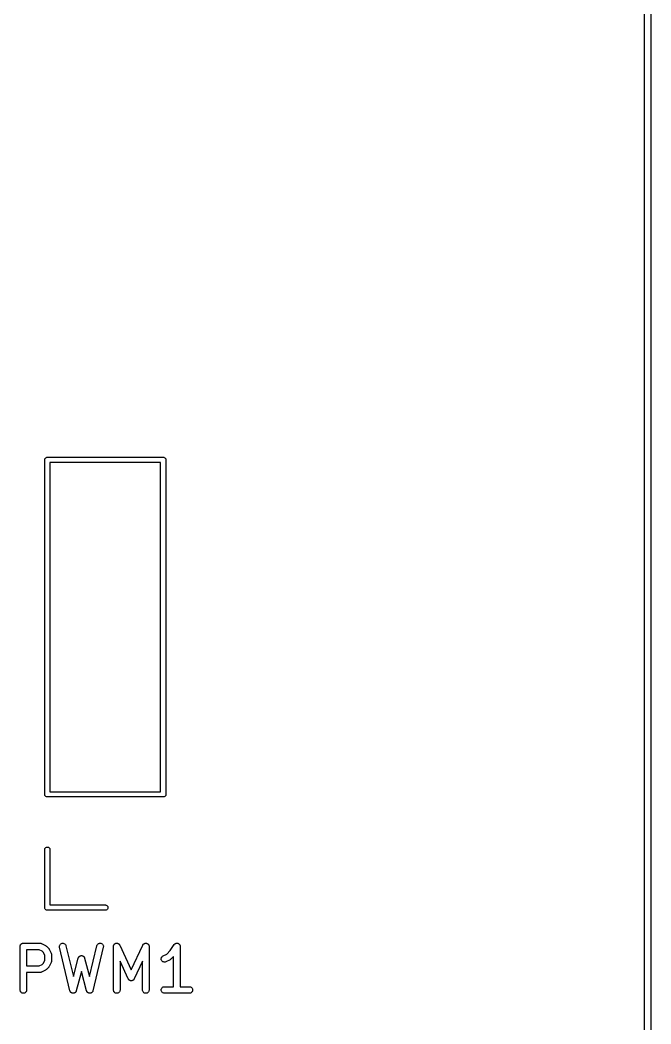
# Model space of a CAD drawing. Extents: x 62 to 117, y -164 to -62.
# Drawn here: x 101.17 to 115.64, y -112.21 to -89.16 of the extents above; entities that cross this region are included whole.
import ezdxf

# ---------------------------------------------------------------- set-up
doc = ezdxf.new("R2010")
doc.units = 0
doc.header["$MEASUREMENT"] = 0
doc.layers.add('BLACK', color=7, linetype='CONTINUOUS')

msp = doc.modelspace()

# ---------------------------------------------------------------- linework, layer by layer
at = {"layer": 'BLACK', "linetype": 'CONTINUOUS'}
for p, q in [((115.645, -61.9797), (115.645, -159.508)), ((115.495, -159.481), (115.495, -62.051)), ((101.734, -99.254), (101.735, -99.2422)), ((101.734, -99.257), (101.734, -99.254)), ((101.734, -106.931), (101.734, -99.257)), ((101.735, -99.2422), (101.738, -99.2309)), ((101.738, -99.2309), (101.744, -99.2205)), ((101.744, -99.2205), (101.751, -99.2114)), ((101.751, -99.2114), (101.761, -99.2039)), ((101.761, -99.2039), (101.771, -99.1983)), ((101.771, -99.1983), (101.782, -99.1949)), ((101.782, -99.1949), (101.791, -99.194)), ((101.791, -99.194), (101.794, -99.1937)), ((101.791, -99.194), (101.791, -99.194)), ((101.794, -99.1937), (101.797, -99.194)), ((101.797, -99.194), (104.451, -99.194)), ((101.854, -99.314), (101.854, -106.874)), ((104.394, -99.314), (101.854, -99.314)), ((104.394, -106.874), (104.394, -99.314)), ((104.451, -99.194), (104.454, -99.1937)), ((104.454, -99.1937), (104.457, -99.194)), ((104.457, -99.194), (104.466, -99.1949)), ((104.466, -99.1949), (104.477, -99.1983)), ((104.477, -99.1983), (104.487, -99.2039)), ((104.487, -99.2039), (104.497, -99.2114)), ((104.497, -99.2114), (104.504, -99.2205)), ((104.504, -99.2205), (104.51, -99.2309)), ((104.51, -99.2309), (104.513, -99.2422)), ((104.513, -99.2422), (104.514, -99.254)), ((104.514, -99.254), (104.514, -99.2569)), ((104.514, -99.2569), (104.514, -106.931)), ((101.734, -106.934), (101.734, -106.931)), ((101.735, -106.946), (101.734, -106.934)), ((101.738, -106.957), (101.735, -106.946)), ((101.854, -106.874), (104.394, -106.874)), ((104.513, -106.946), (104.51, -106.957)), ((104.514, -106.934), (104.513, -106.946)), ((104.514, -106.931), (104.514, -106.934)), ((101.744, -106.967), (101.738, -106.957)), ((101.751, -106.977), (101.744, -106.967)), ((101.761, -106.984), (101.751, -106.977)), ((101.771, -106.99), (101.761, -106.984)), ((101.782, -106.993), (101.771, -106.99)), ((101.794, -106.994), (101.782, -106.993)), ((101.797, -106.994), (101.794, -106.994)), ((104.451, -106.994), (101.797, -106.994)), ((104.454, -106.994), (104.451, -106.994)), ((104.457, -106.994), (104.454, -106.994)), ((104.466, -106.993), (104.457, -106.994)), ((104.457, -106.994), (104.457, -106.994)), ((104.477, -106.99), (104.466, -106.993)), ((104.487, -106.984), (104.477, -106.99)), ((104.497, -106.977), (104.487, -106.984)), ((104.504, -106.967), (104.497, -106.977)), ((104.51, -106.957), (104.504, -106.967)), ((101.734, -108.201), (101.735, -108.192)), ((101.734, -109.531), (101.734, -108.201)), ((101.735, -108.192), (101.738, -108.181)), ((101.738, -108.181), (101.744, -108.171)), ((101.744, -108.171), (101.751, -108.161)), ((101.751, -108.161), (101.761, -108.154)), ((101.761, -108.154), (101.771, -108.148)), ((101.771, -108.148), (101.782, -108.145)), ((101.782, -108.145), (101.794, -108.144)), ((101.794, -108.144), (101.806, -108.145)), ((101.806, -108.145), (101.817, -108.148)), ((101.817, -108.148), (101.827, -108.154)), ((101.827, -108.154), (101.837, -108.161)), ((101.837, -108.161), (101.844, -108.171)), ((101.844, -108.171), (101.85, -108.181)), ((101.85, -108.181), (101.853, -108.192)), ((101.853, -108.192), (101.854, -108.201)), ((101.854, -108.201), (101.854, -109.474)), ((101.854, -109.474), (103.127, -109.474)), ((103.127, -109.474), (103.136, -109.475)), ((103.136, -109.475), (103.147, -109.478)), ((103.147, -109.478), (103.157, -109.484)), ((103.157, -109.484), (103.167, -109.491)), ((101.734, -109.534), (101.734, -109.531)), ((101.735, -109.546), (101.734, -109.534)), ((101.738, -109.557), (101.735, -109.546)), ((101.744, -109.567), (101.738, -109.557)), ((101.751, -109.577), (101.744, -109.567)), ((101.761, -109.584), (101.751, -109.577)), ((101.771, -109.59), (101.761, -109.584)), ((101.782, -109.593), (101.771, -109.59)), ((101.794, -109.594), (101.782, -109.593)), ((101.797, -109.594), (101.794, -109.594)), ((103.127, -109.594), (101.797, -109.594)), ((103.136, -109.593), (103.127, -109.594)), ((103.147, -109.59), (103.136, -109.593)), ((103.157, -109.584), (103.147, -109.59)), ((103.167, -109.577), (103.157, -109.584)), ((103.167, -109.491), (103.174, -109.501)), ((103.174, -109.567), (103.167, -109.577)), ((103.174, -109.501), (103.18, -109.511)), ((103.18, -109.557), (103.174, -109.567)), ((103.18, -109.511), (103.183, -109.522)), ((103.183, -109.546), (103.18, -109.557)), ((103.183, -109.522), (103.184, -109.534)), ((103.184, -109.534), (103.183, -109.546)), ((101.17, -110.411), (101.172, -110.404)), ((101.172, -110.404), (101.174, -110.397)), ((101.174, -110.397), (101.178, -110.391)), ((101.174, -110.397), (101.174, -110.397)), ((101.174, -110.397), (101.174, -110.397)), ((101.178, -110.391), (101.181, -110.384)), ((101.181, -110.384), (101.186, -110.379)), ((101.181, -110.384), (101.181, -110.384)), ((101.181, -110.384), (101.181, -110.384)), ((101.186, -110.379), (101.19, -110.373)), ((101.19, -110.373), (101.19, -110.373)), ((101.19, -110.373), (101.191, -110.373)), ((101.191, -110.373), (101.196, -110.368)), ((101.196, -110.368), (101.202, -110.364)), ((101.202, -110.364), (101.208, -110.36)), ((101.202, -110.364), (101.202, -110.364)), ((101.202, -110.364), (101.202, -110.364)), ((101.208, -110.36), (101.214, -110.357)), ((101.214, -110.357), (101.215, -110.357)), ((101.215, -110.357), (101.222, -110.355)), ((101.215, -110.357), (101.215, -110.357)), ((101.222, -110.355), (101.228, -110.353)), ((101.228, -110.353), (101.229, -110.353)), ((101.229, -110.353), (101.236, -110.352)), ((101.229, -110.353), (101.229, -110.353)), ((101.236, -110.352), (101.243, -110.351)), ((101.243, -110.351), (101.624, -110.351)), ((101.624, -110.351), (101.625, -110.351)), ((101.625, -110.351), (101.627, -110.352)), ((101.627, -110.352), (101.629, -110.352)), ((101.629, -110.352), (101.635, -110.352)), ((101.635, -110.352), (101.64, -110.353)), ((101.64, -110.353), (101.642, -110.354)), ((101.642, -110.354), (101.644, -110.354)), ((101.644, -110.354), (101.649, -110.356)), ((101.649, -110.356), (101.654, -110.357)), ((101.654, -110.357), (101.655, -110.359)), ((101.655, -110.359), (101.658, -110.359)), ((101.658, -110.359), (101.753, -110.407)), ((101.753, -110.407), (101.754, -110.407)), ((101.754, -110.407), (101.757, -110.41)), ((101.757, -110.41), (101.761, -110.412)), ((102.074, -110.414), (102.078, -110.399)), ((102.078, -110.399), (102.084, -110.386)), ((102.084, -110.386), (102.093, -110.375)), ((102.093, -110.375), (102.104, -110.365)), ((102.104, -110.365), (102.117, -110.358)), ((102.117, -110.358), (102.131, -110.353)), ((102.131, -110.353), (102.145, -110.351)), ((102.145, -110.351), (102.16, -110.352)), ((102.16, -110.352), (102.174, -110.356)), ((102.174, -110.356), (102.187, -110.363)), ((102.187, -110.363), (102.199, -110.372)), ((102.199, -110.372), (102.209, -110.383)), ((102.209, -110.383), (102.216, -110.395)), ((102.216, -110.395), (102.221, -110.409)), ((102.221, -110.409), (102.39, -111.12)), ((102.763, -111.12), (102.932, -110.409)), ((102.932, -110.408), (102.937, -110.394)), ((102.932, -110.409), (102.932, -110.408)), ((102.937, -110.394), (102.945, -110.382)), ((102.945, -110.382), (102.955, -110.371)), ((102.955, -110.371), (102.966, -110.362)), ((102.966, -110.362), (102.98, -110.356)), ((102.98, -110.356), (102.994, -110.352)), ((102.994, -110.352), (103.008, -110.351)), ((103.008, -110.351), (103.023, -110.354)), ((103.023, -110.354), (103.037, -110.358)), ((103.037, -110.358), (103.049, -110.366)), ((103.049, -110.366), (103.06, -110.376)), ((103.06, -110.376), (103.069, -110.387)), ((103.069, -110.387), (103.075, -110.4)), ((103.075, -110.4), (103.079, -110.415)), ((103.313, -110.411), (103.314, -110.405)), ((103.314, -110.405), (103.316, -110.4)), ((103.316, -110.398), (103.317, -110.397)), ((103.316, -110.4), (103.316, -110.398)), ((103.317, -110.397), (103.32, -110.392)), ((103.32, -110.392), (103.322, -110.387)), ((103.322, -110.387), (103.323, -110.386)), ((103.323, -110.386), (103.324, -110.384)), ((103.324, -110.384), (103.328, -110.38)), ((103.328, -110.38), (103.331, -110.375)), ((103.331, -110.375), (103.332, -110.374)), ((103.332, -110.374), (103.333, -110.373)), ((103.333, -110.373), (103.338, -110.369)), ((103.338, -110.369), (103.342, -110.366)), ((103.342, -110.366), (103.344, -110.365)), ((103.344, -110.365), (103.345, -110.364)), ((103.345, -110.364), (103.35, -110.361)), ((103.35, -110.361), (103.355, -110.358)), ((103.355, -110.358), (103.356, -110.358)), ((103.356, -110.358), (103.358, -110.357)), ((103.358, -110.357), (103.363, -110.355)), ((103.363, -110.355), (103.369, -110.353)), ((103.369, -110.353), (103.37, -110.353)), ((103.37, -110.353), (103.372, -110.353)), ((103.372, -110.353), (103.377, -110.352)), ((103.377, -110.352), (103.383, -110.351)), ((103.383, -110.351), (103.385, -110.352)), ((103.385, -110.352), (103.386, -110.351)), ((103.386, -110.351), (103.392, -110.352)), ((103.392, -110.352), (103.398, -110.352)), ((103.398, -110.352), (103.399, -110.353)), ((103.399, -110.353), (103.401, -110.353)), ((103.401, -110.353), (103.406, -110.355)), ((103.406, -110.355), (103.412, -110.356)), ((103.412, -110.356), (103.413, -110.357)), ((103.413, -110.357), (103.415, -110.357)), ((103.415, -110.357), (103.42, -110.36)), ((103.42, -110.36), (103.425, -110.362)), ((103.425, -110.362), (103.426, -110.363)), ((103.426, -110.363), (103.428, -110.364)), ((103.428, -110.364), (103.432, -110.368)), ((103.432, -110.368), (103.437, -110.371)), ((103.437, -110.371), (103.438, -110.372)), ((103.438, -110.372), (103.439, -110.374)), ((103.439, -110.374), (103.443, -110.378)), ((103.443, -110.378), (103.446, -110.382)), ((103.446, -110.382), (103.447, -110.384)), ((103.447, -110.384), (103.448, -110.385)), ((103.448, -110.385), (103.451, -110.39)), ((103.451, -110.39), (103.454, -110.395)), ((103.454, -110.395), (103.719, -110.963)), ((103.719, -110.963), (103.985, -110.395)), ((103.985, -110.394), (103.988, -110.389)), ((103.985, -110.395), (103.985, -110.394)), ((103.988, -110.389), (103.991, -110.384)), ((103.991, -110.384), (103.992, -110.383)), ((103.992, -110.383), (103.993, -110.381)), ((103.993, -110.381), (103.996, -110.377)), ((103.996, -110.377), (104, -110.373)), ((104, -110.373), (104.001, -110.372)), ((104.001, -110.372), (104.003, -110.37)), ((104.003, -110.37), (104.007, -110.367)), ((104.007, -110.367), (104.012, -110.364)), ((104.012, -110.364), (104.013, -110.363)), ((104.013, -110.363), (104.014, -110.362)), ((104.014, -110.362), (104.02, -110.359)), ((104.02, -110.359), (104.024, -110.357)), ((104.024, -110.357), (104.026, -110.356)), ((104.026, -110.356), (104.028, -110.356)), ((104.028, -110.356), (104.033, -110.354)), ((104.033, -110.354), (104.039, -110.353)), ((104.039, -110.353), (104.04, -110.353)), ((104.04, -110.353), (104.042, -110.352)), ((104.042, -110.352), (104.047, -110.352)), ((104.047, -110.352), (104.053, -110.351)), ((104.053, -110.351), (104.055, -110.352)), ((104.055, -110.352), (104.057, -110.351)), ((104.057, -110.351), (104.062, -110.352)), ((104.062, -110.352), (104.068, -110.353)), ((104.068, -110.353), (104.069, -110.353)), ((104.069, -110.353), (104.071, -110.354)), ((104.071, -110.354), (104.076, -110.356)), ((104.076, -110.356), (104.082, -110.357)), ((104.082, -110.357), (104.083, -110.358)), ((104.083, -110.358), (104.085, -110.359)), ((104.085, -110.359), (104.09, -110.362)), ((104.09, -110.362), (104.095, -110.364)), ((104.095, -110.364), (104.096, -110.365)), ((104.096, -110.365), (104.097, -110.366)), ((104.097, -110.366), (104.101, -110.37)), ((104.101, -110.37), (104.106, -110.374)), ((104.106, -110.374), (104.107, -110.375)), ((104.107, -110.375), (104.108, -110.376)), ((104.108, -110.376), (104.112, -110.381)), ((104.112, -110.381), (104.115, -110.385)), ((104.115, -110.385), (104.116, -110.386)), ((104.116, -110.386), (104.117, -110.388)), ((104.117, -110.388), (104.119, -110.393)), ((104.119, -110.393), (104.122, -110.398)), ((104.122, -110.398), (104.122, -110.399)), ((104.122, -110.399), (104.123, -110.401)), ((104.123, -110.401), (104.125, -110.406)), ((104.125, -110.406), (104.126, -110.412)), ((104.613, -110.521), (104.704, -110.385)), ((104.704, -110.385), (104.705, -110.384)), ((104.705, -110.384), (104.71, -110.378)), ((104.705, -110.384), (104.705, -110.384)), ((104.705, -110.384), (104.705, -110.384)), ((104.705, -110.384), (104.705, -110.384)), ((104.71, -110.378), (104.714, -110.373)), ((104.714, -110.373), (104.72, -110.368)), ((104.714, -110.373), (104.714, -110.373)), ((104.714, -110.373), (104.714, -110.373)), ((104.72, -110.368), (104.726, -110.364)), ((104.726, -110.364), (104.733, -110.36)), ((104.726, -110.364), (104.726, -110.364)), ((104.726, -110.364), (104.726, -110.364)), ((104.733, -110.36), (104.739, -110.357)), ((104.739, -110.357), (104.746, -110.355)), ((104.739, -110.357), (104.739, -110.357)), ((104.739, -110.357), (104.739, -110.357)), ((104.746, -110.355), (104.753, -110.353)), ((104.753, -110.353), (104.76, -110.352)), ((104.753, -110.353), (104.753, -110.353)), ((104.753, -110.353), (104.753, -110.353)), ((104.76, -110.352), (104.767, -110.351)), ((104.767, -110.351), (104.767, -110.351)), ((104.767, -110.351), (104.775, -110.352)), ((104.767, -110.351), (104.767, -110.351)), ((104.775, -110.352), (104.782, -110.353)), ((104.782, -110.353), (104.782, -110.353)), ((104.782, -110.353), (104.782, -110.353)), ((104.782, -110.353), (104.789, -110.355)), ((104.789, -110.355), (104.796, -110.357)), ((104.796, -110.357), (104.796, -110.357)), ((104.796, -110.357), (104.796, -110.357)), ((104.796, -110.357), (104.803, -110.361)), ((104.803, -110.361), (104.809, -110.364)), ((104.809, -110.364), (104.809, -110.364)), ((104.809, -110.364), (104.809, -110.364)), ((104.809, -110.364), (104.814, -110.369)), ((104.814, -110.369), (104.82, -110.374)), ((104.82, -110.374), (104.82, -110.374)), ((104.82, -110.374), (104.82, -110.374)), ((104.82, -110.374), (104.825, -110.38)), ((104.825, -110.38), (104.829, -110.385)), ((104.829, -110.385), (104.829, -110.385)), ((104.829, -110.385), (104.829, -110.385)), ((104.829, -110.385), (104.833, -110.392)), ((104.833, -110.392), (104.836, -110.398)), ((104.836, -110.398), (104.836, -110.398)), ((104.836, -110.398), (104.836, -110.398)), ((104.836, -110.398), (104.838, -110.405)), ((104.838, -110.405), (104.84, -110.412)), ((101.168, -110.425), (101.169, -110.418)), ((101.168, -110.426), (101.168, -110.425)), ((101.168, -111.426), (101.168, -110.426)), ((101.168, -110.426), (101.168, -110.426)), ((101.168, -110.426), (101.168, -110.426)), ((101.168, -110.426), (101.168, -110.426)), ((101.169, -110.418), (101.17, -110.411)), ((101.17, -110.411), (101.17, -110.411)), ((101.17, -110.411), (101.17, -110.411)), ((101.318, -110.501), (101.318, -110.875)), ((101.606, -110.501), (101.318, -110.501)), ((101.675, -110.536), (101.606, -110.501)), ((101.705, -110.566), (101.675, -110.536)), ((101.739, -110.635), (101.705, -110.566)), ((101.739, -110.742), (101.739, -110.635)), ((101.761, -110.412), (101.763, -110.414)), ((101.763, -110.414), (101.766, -110.415)), ((101.766, -110.415), (101.769, -110.418)), ((101.769, -110.418), (101.772, -110.421)), ((101.772, -110.421), (101.82, -110.469)), ((101.82, -110.469), (101.821, -110.469)), ((101.821, -110.469), (101.823, -110.473)), ((101.823, -110.473), (101.826, -110.476)), ((101.826, -110.476), (101.828, -110.478)), ((101.828, -110.478), (101.83, -110.481)), ((101.83, -110.481), (101.832, -110.485)), ((101.832, -110.485), (101.834, -110.488)), ((101.834, -110.488), (101.882, -110.583)), ((101.882, -110.583), (101.882, -110.584)), ((101.882, -110.584), (101.883, -110.586)), ((101.883, -110.586), (101.884, -110.588)), ((101.884, -110.588), (101.885, -110.593)), ((101.885, -110.593), (101.887, -110.598)), ((101.887, -110.598), (101.887, -110.6)), ((101.887, -110.6), (101.888, -110.602)), ((101.888, -110.602), (101.889, -110.607)), ((101.889, -110.607), (101.889, -110.612)), ((101.889, -110.612), (101.889, -110.615)), ((101.889, -110.615), (101.889, -110.617)), ((101.889, -110.617), (101.889, -110.76)), ((102.073, -110.428), (102.074, -110.414)), ((102.075, -110.443), (102.073, -110.428)), ((102.075, -110.444), (102.075, -110.443)), ((102.313, -111.444), (102.075, -110.444)), ((102.553, -110.641), (102.555, -110.64)), ((102.555, -110.64), (102.558, -110.639)), ((102.558, -110.639), (102.562, -110.639)), ((102.562, -110.639), (102.567, -110.638)), ((102.567, -110.638), (102.57, -110.638)), ((102.57, -110.638), (102.572, -110.637)), ((102.572, -110.637), (102.577, -110.637)), ((102.577, -110.637), (102.582, -110.637)), ((102.582, -110.637), (102.584, -110.638)), ((102.584, -110.638), (102.587, -110.638)), ((102.587, -110.638), (102.591, -110.639)), ((102.591, -110.639), (102.596, -110.64)), ((102.596, -110.64), (102.599, -110.641)), ((103.078, -110.444), (102.84, -111.444)), ((103.08, -110.429), (103.078, -110.444)), ((103.079, -110.415), (103.08, -110.429)), ((103.311, -110.425), (103.312, -110.42)), ((103.311, -110.426), (103.311, -110.425)), ((103.311, -111.426), (103.311, -110.426)), ((103.312, -110.412), (103.313, -110.411)), ((103.312, -110.414), (103.312, -110.412)), ((103.312, -110.42), (103.312, -110.414)), ((104.126, -110.412), (104.126, -110.414)), ((104.126, -110.414), (104.127, -110.415)), ((104.127, -110.415), (104.127, -110.421)), ((104.127, -110.421), (104.128, -110.426)), ((104.128, -110.426), (104.128, -111.426)), ((104.448, -110.645), (104.532, -110.603)), ((104.532, -110.603), (104.613, -110.521)), ((104.84, -110.412), (104.84, -110.412)), ((104.84, -110.412), (104.84, -110.412)), ((104.84, -110.412), (104.841, -110.419)), ((104.841, -110.419), (104.842, -110.426)), ((104.842, -110.426), (104.842, -111.351)), ((101.606, -110.875), (101.675, -110.841)), ((101.675, -110.841), (101.705, -110.811)), ((101.705, -110.811), (101.739, -110.742)), ((101.882, -110.793), (101.834, -110.888)), ((101.883, -110.789), (101.882, -110.791)), ((101.882, -110.791), (101.882, -110.793)), ((101.885, -110.784), (101.883, -110.789)), ((101.887, -110.78), (101.885, -110.784)), ((101.888, -110.775), (101.887, -110.777)), ((101.887, -110.777), (101.887, -110.78)), ((101.889, -110.765), (101.888, -110.77)), ((101.888, -110.77), (101.888, -110.775)), ((101.889, -110.76), (101.889, -110.761)), ((101.889, -110.761), (101.889, -110.763)), ((101.889, -110.763), (101.889, -110.765)), ((102.39, -111.12), (102.504, -110.693)), ((102.504, -110.692), (102.505, -110.689)), ((102.504, -110.693), (102.504, -110.692)), ((102.505, -110.689), (102.506, -110.687)), ((102.506, -110.687), (102.508, -110.683)), ((102.508, -110.683), (102.51, -110.678)), ((102.51, -110.678), (102.511, -110.676)), ((102.511, -110.676), (102.512, -110.674)), ((102.512, -110.674), (102.515, -110.67)), ((102.515, -110.67), (102.517, -110.666)), ((102.517, -110.666), (102.519, -110.664)), ((102.519, -110.664), (102.521, -110.662)), ((102.521, -110.662), (102.524, -110.659)), ((102.524, -110.659), (102.528, -110.655)), ((102.528, -110.655), (102.53, -110.654)), ((102.53, -110.654), (102.531, -110.652)), ((102.531, -110.652), (102.535, -110.65)), ((102.535, -110.65), (102.539, -110.647)), ((102.539, -110.647), (102.542, -110.646)), ((102.542, -110.646), (102.544, -110.645)), ((102.544, -110.645), (102.548, -110.643)), ((102.548, -110.643), (102.553, -110.641)), ((102.599, -110.641), (102.601, -110.641)), ((102.601, -110.641), (102.605, -110.643)), ((102.605, -110.643), (102.61, -110.645)), ((102.61, -110.645), (102.612, -110.646)), ((102.612, -110.646), (102.614, -110.647)), ((102.614, -110.647), (102.618, -110.65)), ((102.618, -110.65), (102.622, -110.653)), ((102.622, -110.653), (102.624, -110.654)), ((102.624, -110.654), (102.626, -110.656)), ((102.626, -110.656), (102.629, -110.659)), ((102.629, -110.659), (102.633, -110.663)), ((102.633, -110.663), (102.634, -110.665)), ((102.634, -110.665), (102.636, -110.667)), ((102.636, -110.667), (102.639, -110.671)), ((102.639, -110.671), (102.641, -110.675)), ((102.641, -110.675), (102.642, -110.677)), ((102.642, -110.677), (102.644, -110.679)), ((102.644, -110.679), (102.645, -110.684)), ((102.645, -110.684), (102.647, -110.688)), ((102.647, -110.688), (102.648, -110.69)), ((102.648, -110.69), (102.649, -110.693)), ((102.649, -110.693), (102.763, -111.12)), ((103.651, -111.172), (103.461, -110.764)), ((103.461, -110.764), (103.461, -111.426)), ((103.978, -110.764), (103.787, -111.172)), ((103.978, -111.426), (103.978, -110.764)), ((104.406, -110.717), (104.407, -110.702)), ((104.409, -110.731), (104.406, -110.717)), ((104.407, -110.702), (104.41, -110.688)), ((104.414, -110.745), (104.409, -110.731)), ((104.41, -110.688), (104.416, -110.675)), ((104.422, -110.758), (104.414, -110.745)), ((104.416, -110.675), (104.425, -110.663)), ((104.432, -110.768), (104.422, -110.758)), ((104.425, -110.663), (104.435, -110.653)), ((104.443, -110.777), (104.432, -110.768)), ((104.435, -110.653), (104.448, -110.645)), ((104.457, -110.783), (104.443, -110.777)), ((104.471, -110.786), (104.457, -110.783)), ((104.486, -110.787), (104.471, -110.786)), ((104.5, -110.785), (104.486, -110.787)), ((104.514, -110.78), (104.5, -110.785)), ((104.515, -110.779), (104.514, -110.78)), ((104.61, -110.732), (104.515, -110.779)), ((104.613, -110.729), (104.61, -110.732)), ((104.617, -110.727), (104.613, -110.729)), ((104.62, -110.725), (104.617, -110.727)), ((104.622, -110.724), (104.62, -110.725)), ((104.625, -110.721), (104.622, -110.724)), ((104.629, -110.718), (104.625, -110.721)), ((104.692, -110.655), (104.629, -110.718)), ((104.629, -110.718), (104.629, -110.718)), ((104.692, -111.351), (104.692, -110.655)), ((101.318, -110.875), (101.606, -110.875)), ((101.624, -111.025), (101.318, -111.025)), ((101.318, -111.025), (101.318, -111.426)), ((101.626, -111.025), (101.624, -111.025)), ((101.628, -111.025), (101.626, -111.025)), ((101.633, -111.024), (101.628, -111.025)), ((101.639, -111.024), (101.633, -111.024)), ((101.641, -111.023), (101.639, -111.024)), ((101.643, -111.023), (101.641, -111.023)), ((101.648, -111.021), (101.643, -111.023)), ((101.653, -111.02), (101.648, -111.021)), ((101.655, -111.018), (101.653, -111.02)), ((101.657, -111.018), (101.655, -111.018)), ((101.658, -111.017), (101.657, -111.018)), ((101.753, -110.97), (101.658, -111.017)), ((101.756, -110.967), (101.753, -110.97)), ((101.76, -110.965), (101.756, -110.967)), ((101.763, -110.964), (101.76, -110.965)), ((101.765, -110.962), (101.763, -110.964)), ((101.768, -110.959), (101.765, -110.962)), ((101.772, -110.956), (101.768, -110.959)), ((101.82, -110.908), (101.772, -110.956)), ((101.772, -110.956), (101.772, -110.956)), ((101.823, -110.905), (101.82, -110.908)), ((101.825, -110.902), (101.823, -110.905)), ((101.827, -110.899), (101.825, -110.902)), ((101.829, -110.897), (101.827, -110.899)), ((101.831, -110.893), (101.829, -110.897)), ((101.833, -110.889), (101.831, -110.893)), ((101.834, -110.888), (101.833, -110.889)), ((102.576, -111.003), (102.458, -111.446)), ((102.694, -111.446), (102.576, -111.003)), ((103.653, -111.176), (103.651, -111.172)), ((103.655, -111.179), (103.653, -111.176)), ((103.657, -111.182), (103.655, -111.179)), ((103.659, -111.185), (103.657, -111.182)), ((103.661, -111.188), (103.659, -111.185)), ((103.664, -111.191), (103.661, -111.188)), ((103.666, -111.193), (103.664, -111.191)), ((103.668, -111.196), (103.666, -111.193)), ((103.672, -111.198), (103.668, -111.196)), ((103.675, -111.201), (103.672, -111.198)), ((103.677, -111.203), (103.675, -111.201)), ((103.68, -111.205), (103.677, -111.203)), ((103.684, -111.206), (103.68, -111.205)), ((103.687, -111.208), (103.684, -111.206)), ((103.69, -111.21), (103.687, -111.208)), ((103.693, -111.211), (103.69, -111.21)), ((103.697, -111.212), (103.693, -111.211)), ((103.701, -111.213), (103.697, -111.212)), ((103.704, -111.214), (103.701, -111.213)), ((103.708, -111.215), (103.704, -111.214)), ((103.711, -111.215), (103.708, -111.215)), ((103.715, -111.216), (103.711, -111.215)), ((103.719, -111.215), (103.715, -111.216)), ((103.722, -111.216), (103.719, -111.215)), ((103.726, -111.215), (103.722, -111.216)), ((103.73, -111.215), (103.726, -111.215)), ((103.733, -111.214), (103.73, -111.215)), ((103.737, -111.214), (103.733, -111.214)), ((103.74, -111.212), (103.737, -111.214)), ((103.744, -111.211), (103.74, -111.212)), ((103.747, -111.21), (103.744, -111.211)), ((103.75, -111.209), (103.747, -111.21)), ((103.754, -111.207), (103.75, -111.209)), ((103.757, -111.205), (103.754, -111.207)), ((103.76, -111.203), (103.757, -111.205)), ((103.763, -111.201), (103.76, -111.203)), ((103.766, -111.199), (103.763, -111.201)), ((103.769, -111.197), (103.766, -111.199)), ((103.772, -111.194), (103.769, -111.197)), ((103.774, -111.192), (103.772, -111.194)), ((103.776, -111.189), (103.774, -111.192)), ((103.779, -111.186), (103.776, -111.189)), ((103.781, -111.183), (103.779, -111.186)), ((103.783, -111.18), (103.781, -111.183)), ((103.785, -111.177), (103.783, -111.18)), ((103.787, -111.173), (103.785, -111.177)), ((103.787, -111.172), (103.787, -111.173)), ((101.169, -111.441), (101.168, -111.426)), ((101.174, -111.455), (101.169, -111.441)), ((101.181, -111.468), (101.174, -111.455)), ((101.19, -111.479), (101.181, -111.468)), ((101.201, -111.489), (101.19, -111.479)), ((101.214, -111.496), (101.201, -111.489)), ((101.228, -111.5), (101.214, -111.496)), ((101.243, -111.501), (101.228, -111.5)), ((101.257, -111.5), (101.243, -111.501)), ((101.271, -111.496), (101.257, -111.5)), ((101.284, -111.489), (101.271, -111.496)), ((101.296, -111.48), (101.284, -111.489)), ((101.305, -111.469), (101.296, -111.48)), ((101.312, -111.456), (101.305, -111.469)), ((101.316, -111.442), (101.312, -111.456)), ((101.318, -111.427), (101.316, -111.442)), ((101.318, -111.426), (101.318, -111.427)), ((102.314, -111.447), (102.313, -111.444)), ((102.315, -111.45), (102.314, -111.447)), ((102.316, -111.454), (102.315, -111.45)), ((102.318, -111.458), (102.316, -111.454)), ((102.319, -111.461), (102.318, -111.458)), ((102.321, -111.464), (102.319, -111.461)), ((102.323, -111.467), (102.321, -111.464)), ((102.325, -111.47), (102.323, -111.467)), ((102.327, -111.473), (102.325, -111.47)), ((102.329, -111.476), (102.327, -111.473)), ((102.332, -111.478), (102.329, -111.476)), ((102.335, -111.481), (102.332, -111.478)), ((102.337, -111.483), (102.335, -111.481)), ((102.34, -111.486), (102.337, -111.483)), ((102.343, -111.488), (102.34, -111.486)), ((102.346, -111.49), (102.343, -111.488)), ((102.349, -111.492), (102.346, -111.49)), ((102.352, -111.493), (102.349, -111.492)), ((102.356, -111.495), (102.352, -111.493)), ((102.36, -111.497), (102.356, -111.495)), ((102.363, -111.497), (102.36, -111.497)), ((102.366, -111.499), (102.363, -111.497)), ((102.37, -111.499), (102.366, -111.499)), ((102.374, -111.5), (102.37, -111.499)), ((102.377, -111.501), (102.374, -111.5)), ((102.381, -111.501), (102.377, -111.501)), ((102.384, -111.501), (102.381, -111.501)), ((102.388, -111.501), (102.384, -111.501)), ((102.392, -111.501), (102.388, -111.501)), ((102.395, -111.501), (102.392, -111.501)), ((102.399, -111.5), (102.395, -111.501)), ((102.403, -111.499), (102.399, -111.5)), ((102.406, -111.498), (102.403, -111.499)), ((102.409, -111.498), (102.406, -111.498)), ((102.413, -111.496), (102.409, -111.498)), ((102.417, -111.495), (102.413, -111.496)), ((102.42, -111.493), (102.417, -111.495)), ((102.423, -111.492), (102.42, -111.493)), ((102.426, -111.489), (102.423, -111.492)), ((102.429, -111.488), (102.426, -111.489)), ((102.432, -111.485), (102.429, -111.488)), ((102.435, -111.483), (102.432, -111.485)), ((102.437, -111.48), (102.435, -111.483)), ((102.44, -111.478), (102.437, -111.48)), ((102.443, -111.475), (102.44, -111.478)), ((102.445, -111.473), (102.443, -111.475)), ((102.447, -111.469), (102.445, -111.473)), ((102.449, -111.466), (102.447, -111.469)), ((102.451, -111.463), (102.449, -111.466)), ((102.453, -111.46), (102.451, -111.463)), ((102.454, -111.457), (102.453, -111.46)), ((102.456, -111.453), (102.454, -111.457)), ((102.457, -111.45), (102.456, -111.453)), ((102.458, -111.447), (102.457, -111.45)), ((102.458, -111.446), (102.458, -111.447)), ((102.696, -111.449), (102.694, -111.446)), ((102.696, -111.452), (102.696, -111.449)), ((102.698, -111.456), (102.696, -111.452)), ((102.7, -111.459), (102.698, -111.456)), ((102.701, -111.462), (102.7, -111.459)), ((102.703, -111.465), (102.701, -111.462)), ((102.705, -111.469), (102.703, -111.465)), ((102.707, -111.472), (102.705, -111.469)), ((102.71, -111.474), (102.707, -111.472)), ((102.712, -111.477), (102.71, -111.474)), ((102.715, -111.48), (102.712, -111.477)), ((102.717, -111.483), (102.715, -111.48)), ((102.72, -111.485), (102.717, -111.483)), ((102.723, -111.487), (102.72, -111.485)), ((102.726, -111.489), (102.723, -111.487)), ((102.729, -111.491), (102.726, -111.489)), ((102.732, -111.493), (102.729, -111.491)), ((102.735, -111.494), (102.732, -111.493)), ((102.739, -111.496), (102.735, -111.494)), ((102.742, -111.497), (102.739, -111.496)), ((102.746, -111.498), (102.742, -111.497)), ((102.749, -111.499), (102.746, -111.498)), ((102.753, -111.5), (102.749, -111.499)), ((102.757, -111.501), (102.753, -111.5)), ((102.76, -111.501), (102.757, -111.501)), ((102.763, -111.501), (102.76, -111.501)), ((102.767, -111.501), (102.763, -111.501)), ((102.771, -111.501), (102.767, -111.501)), ((102.775, -111.501), (102.771, -111.501)), ((102.778, -111.501), (102.775, -111.501)), ((102.782, -111.5), (102.778, -111.501)), ((102.786, -111.499), (102.782, -111.5)), ((102.789, -111.498), (102.786, -111.499)), ((102.792, -111.497), (102.789, -111.498)), ((102.796, -111.495), (102.792, -111.497)), ((102.799, -111.494), (102.796, -111.495)), ((102.802, -111.492), (102.799, -111.494)), ((102.805, -111.491), (102.802, -111.492)), ((102.809, -111.488), (102.805, -111.491)), ((102.812, -111.486), (102.809, -111.488)), ((102.814, -111.484), (102.812, -111.486)), ((102.817, -111.482), (102.814, -111.484)), ((102.82, -111.479), (102.817, -111.482)), ((102.823, -111.476), (102.82, -111.479)), ((102.825, -111.474), (102.823, -111.476)), ((102.827, -111.471), (102.825, -111.474)), ((102.829, -111.468), (102.827, -111.471)), ((102.831, -111.465), (102.829, -111.468)), ((102.833, -111.462), (102.831, -111.465)), ((102.835, -111.459), (102.833, -111.462)), ((102.836, -111.455), (102.835, -111.459)), ((102.838, -111.451), (102.836, -111.455)), ((102.84, -111.445), (102.838, -111.448)), ((102.838, -111.448), (102.838, -111.451)), ((102.84, -111.444), (102.84, -111.445)), ((103.312, -111.441), (103.311, -111.426)), ((103.317, -111.455), (103.312, -111.441)), ((103.323, -111.468), (103.317, -111.455)), ((103.333, -111.479), (103.323, -111.468)), ((103.344, -111.489), (103.333, -111.479)), ((103.357, -111.496), (103.344, -111.489)), ((103.371, -111.5), (103.357, -111.496)), ((103.385, -111.501), (103.371, -111.5)), ((103.4, -111.5), (103.385, -111.501)), ((103.414, -111.496), (103.4, -111.5)), ((103.427, -111.489), (103.414, -111.496)), ((103.438, -111.48), (103.427, -111.489)), ((103.448, -111.469), (103.438, -111.48)), ((103.455, -111.456), (103.448, -111.469)), ((103.459, -111.442), (103.455, -111.456)), ((103.461, -111.427), (103.459, -111.442)), ((103.461, -111.426), (103.461, -111.427)), ((103.979, -111.441), (103.978, -111.426)), ((103.983, -111.455), (103.979, -111.441)), ((103.99, -111.468), (103.983, -111.455)), ((103.999, -111.479), (103.99, -111.468)), ((104.011, -111.489), (103.999, -111.479)), ((104.024, -111.496), (104.011, -111.489)), ((104.037, -111.5), (104.024, -111.496)), ((104.052, -111.501), (104.037, -111.5)), ((104.067, -111.5), (104.052, -111.501)), ((104.081, -111.496), (104.067, -111.5)), ((104.094, -111.489), (104.081, -111.496)), ((104.105, -111.48), (104.094, -111.489)), ((104.114, -111.469), (104.105, -111.48)), ((104.122, -111.456), (104.114, -111.469)), ((104.126, -111.442), (104.122, -111.456)), ((104.128, -111.427), (104.126, -111.442)), ((104.128, -111.426), (104.128, -111.427)), ((104.406, -111.426), (104.408, -111.411)), ((104.407, -111.44), (104.406, -111.426)), ((104.412, -111.454), (104.407, -111.44)), ((104.408, -111.411), (104.412, -111.397)), ((104.412, -111.397), (104.419, -111.384)), ((104.418, -111.467), (104.412, -111.454)), ((104.428, -111.479), (104.418, -111.467)), ((104.419, -111.384), (104.428, -111.373)), ((104.428, -111.373), (104.44, -111.364)), ((104.439, -111.488), (104.428, -111.479)), ((104.452, -111.495), (104.439, -111.488)), ((104.44, -111.364), (104.453, -111.357)), ((104.466, -111.5), (104.452, -111.495)), ((104.453, -111.357), (104.467, -111.353)), ((104.48, -111.501), (104.466, -111.5)), ((104.467, -111.353), (104.481, -111.351)), ((104.481, -111.501), (104.48, -111.501)), ((104.481, -111.351), (104.692, -111.351)), ((105.053, -111.501), (104.481, -111.501)), ((104.842, -111.351), (105.053, -111.351)), ((105.053, -111.351), (105.054, -111.351)), ((105.067, -111.5), (105.053, -111.501)), ((105.054, -111.351), (105.068, -111.353)), ((105.081, -111.496), (105.067, -111.5)), ((105.068, -111.353), (105.082, -111.357)), ((105.094, -111.489), (105.081, -111.496)), ((105.082, -111.357), (105.095, -111.364)), ((105.105, -111.48), (105.094, -111.489)), ((105.095, -111.364), (105.106, -111.374)), ((105.115, -111.468), (105.105, -111.48)), ((105.106, -111.374), (105.115, -111.385)), ((105.115, -111.385), (105.122, -111.398)), ((105.122, -111.455), (105.115, -111.468)), ((105.122, -111.398), (105.126, -111.412)), ((105.126, -111.441), (105.122, -111.455)), ((105.126, -111.412), (105.128, -111.427)), ((105.128, -111.427), (105.126, -111.441))]:
    msp.add_line(p, q, dxfattribs=at)

doc.saveas('drawing.dxf')
